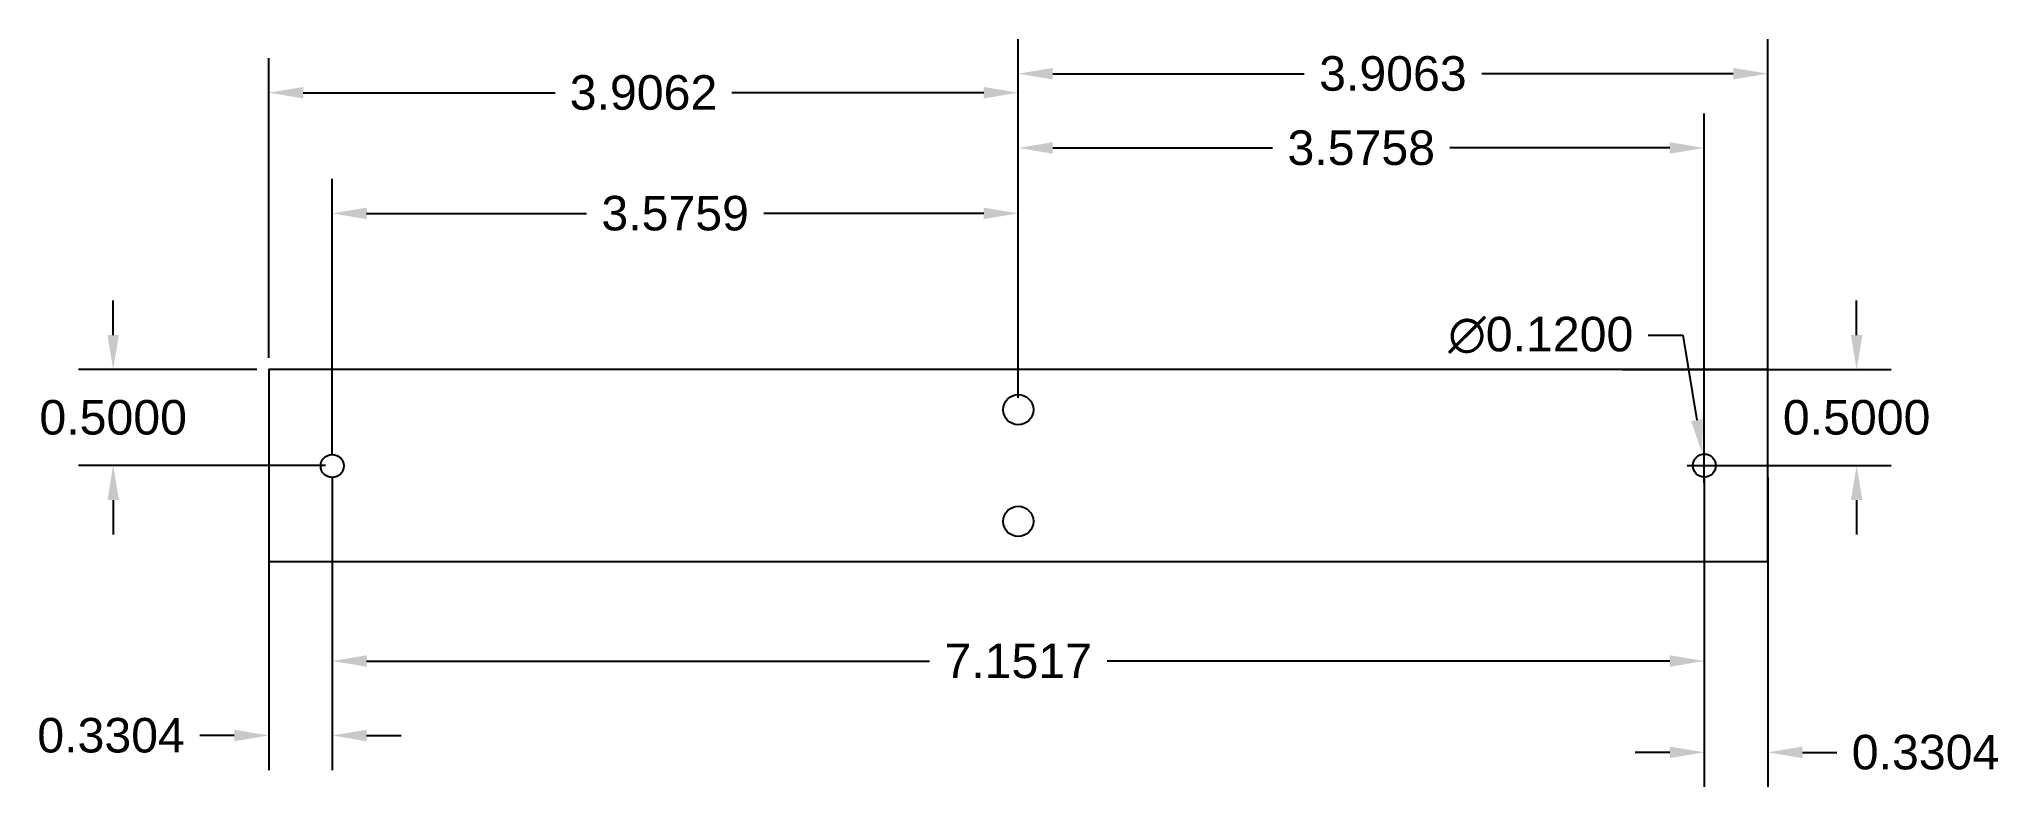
# Model space of a CAD drawing. Header units: inches. Extents: x 0.4 to 10.6, y 33.1 to 37.
import ezdxf

# ---------------------------------------------------------------- set-up
doc = ezdxf.new("R2010")
doc.units = ezdxf.units.IN
doc.header["$MEASUREMENT"] = 0
doc.layers.get('0').update_dxf_attribs({"color": 1})
doc.layers.add('dimensions', color=4, linetype='Continuous')
doc.styles.get("Standard").update_dxf_attribs({"font": 'Arial Regular.ttf'})
doc.dimstyles.get("Standard").update_dxf_attribs({"dimtxt": 0.18, "dimasz": 0.18, "dimexe": 0.18, "dimexo": 0.0625, "dimgap": 0.09, "dimtad": 0, "dimtih": 1, "dimtoh": 1, "dimdec": 4, "dimzin": 0, "dimdsep": 46, "dimtxsty": 'Standard', "dimcen": 0.09, "dimadec": 0, "dimazin": 0, "dimtfac": 1, "dimtdec": 4, "dimtofl": 0, "dimtmove": 0, "dimatfit": 3, "dimfxl": 1, "dimtolj": 1, "dimtzin": 0, "dimarcsym": 0})

# ---------------------------------------------------------------- blocks, each defined once
blk = doc.blocks.new('*D43')
at = {"layer": 'Defpoints', "color": 0, "transparency": 16777216}
for p in [(0.806, 35.236), (1.617, 35.236), (1.976, 34.736)]:
    blk.add_point(p, dxfattribs=at)
at = {"layer": 'dimensions', "color": 0, "lineweight": -2, "transparency": 16777216}
for p, q in [((0.806, 35.416), (0.806, 35.596)), ((1.555, 35.236), (0.626, 35.236)), ((1.913, 34.736), (0.626, 34.736)), ((0.806, 34.556), (0.806, 34.376))]:
    blk.add_line(p, q, dxfattribs=at)
at = {"layer": 'dimensions', "color": 0, "transparency": 16777216}
for points in [[(0.776, 35.416), (0.836, 35.416), (0.806, 35.236)], [(0.776, 34.556), (0.836, 34.556), (0.806, 34.736)]]:
    blk.add_solid(points, dxfattribs=at)
at = {"layer": 'dimensions', "color": 0, "transparency": 16777216, "insert": (0.806, 34.986), "char_height": 0.18, "attachment_point": 5}
blk.add_mtext('\\A1;0.5000', dxfattribs=at)
blk = doc.blocks.new('*D44')
at = {"layer": 'Defpoints', "color": 0, "transparency": 16777216}
for p in [(8.607, 35.236), (9.893, 35.236), (9.071, 34.736)]:
    blk.add_point(p, dxfattribs=at)
at = {"layer": 'dimensions', "color": 0, "lineweight": -2, "transparency": 16777216}
for p, q in [((9.893, 35.416), (9.893, 35.596)), ((8.67, 35.236), (10.073, 35.236)), ((9.133, 34.736), (10.073, 34.736)), ((9.893, 34.556), (9.893, 34.376))]:
    blk.add_line(p, q, dxfattribs=at)
at = {"layer": 'dimensions', "color": 0, "transparency": 16777216}
for points in [[(9.863, 35.416), (9.923, 35.416), (9.893, 35.236)], [(9.863, 34.556), (9.923, 34.556), (9.893, 34.736)]]:
    blk.add_solid(points, dxfattribs=at)
at = {"layer": 'dimensions', "color": 0, "transparency": 16777216, "insert": (9.893, 34.986), "char_height": 0.18, "attachment_point": 5}
blk.add_mtext('\\A1;0.5000', dxfattribs=at)
blk = doc.blocks.new('*D56')
at = {"layer": 'Defpoints', "color": 0, "transparency": 16777216}
for p in [(1.617, 36.679), (1.617, 35.236), (5.523, 35.027)]:
    blk.add_point(p, dxfattribs=at)
at = {"layer": 'dimensions', "color": 0, "lineweight": -2, "transparency": 16777216}
for p, q in [((1.617, 35.298), (1.617, 36.859)), ((5.523, 35.089), (5.523, 36.859)), ((1.797, 36.679), (3.109, 36.679)), ((5.343, 36.679), (4.031, 36.679))]:
    blk.add_line(p, q, dxfattribs=at)
at = {"layer": 'dimensions', "color": 0, "transparency": 16777216}
for points in [[(1.797, 36.709), (1.797, 36.649), (1.617, 36.679)], [(5.343, 36.709), (5.343, 36.649), (5.523, 36.679)]]:
    blk.add_solid(points, dxfattribs=at)
at = {"layer": 'dimensions', "color": 0, "transparency": 16777216, "insert": (3.57, 36.679), "char_height": 0.18, "attachment_point": 5}
blk.add_mtext('\\A1;3.9062', dxfattribs=at)
blk = doc.blocks.new('*D58')
at = {"layer": 'Defpoints', "color": 0, "transparency": 16777216}
for p in [(1.947, 34.734), (9.099, 34.736), (9.099, 33.717)]:
    blk.add_point(p, dxfattribs=at)
at = {"layer": 'dimensions', "color": 0, "lineweight": -2, "transparency": 16777216}
for p, q in [((1.947, 34.671), (1.947, 33.537)), ((9.099, 34.673), (9.099, 33.537)), ((2.127, 33.717), (5.06, 33.717)), ((8.919, 33.717), (5.987, 33.717))]:
    blk.add_line(p, q, dxfattribs=at)
at = {"layer": 'dimensions', "color": 0, "transparency": 16777216}
for points in [[(2.127, 33.747), (2.127, 33.687), (1.947, 33.717)], [(8.919, 33.747), (8.919, 33.687), (9.099, 33.717)]]:
    blk.add_solid(points, dxfattribs=at)
at = {"layer": 'dimensions', "color": 0, "transparency": 16777216, "insert": (5.523, 33.717), "char_height": 0.18, "attachment_point": 5}
blk.add_mtext('\\A1;7.1517', dxfattribs=at)
blk = doc.blocks.new('*D59')
at = {"layer": 'Defpoints', "color": 0, "transparency": 16777216}
for p in [(9.099, 36.391), (5.523, 35.027), (9.099, 34.736)]:
    blk.add_point(p, dxfattribs=at)
at = {"layer": 'dimensions', "color": 0, "lineweight": -2, "transparency": 16777216}
for p, q in [((5.523, 35.089), (5.523, 36.571)), ((9.099, 34.798), (9.099, 36.571)), ((5.703, 36.391), (6.849, 36.391)), ((8.919, 36.391), (7.773, 36.391))]:
    blk.add_line(p, q, dxfattribs=at)
at = {"layer": 'dimensions', "color": 0, "transparency": 16777216}
for points in [[(5.703, 36.421), (5.703, 36.361), (5.523, 36.391)], [(8.919, 36.421), (8.919, 36.361), (9.099, 36.391)]]:
    blk.add_solid(points, dxfattribs=at)
at = {"layer": 'dimensions', "color": 0, "transparency": 16777216, "insert": (7.311, 36.391), "char_height": 0.18, "attachment_point": 5}
blk.add_mtext('\\A1;3.5758', dxfattribs=at)
blk = doc.blocks.new('*D60')
at = {"layer": 'Defpoints', "color": 0, "transparency": 16777216}
for p in [(5.523, 36.05), (5.523, 35.027), (1.947, 34.734)]:
    blk.add_point(p, dxfattribs=at)
at = {"layer": 'dimensions', "color": 0, "lineweight": -2, "transparency": 16777216}
for p, q in [((1.947, 34.796), (1.947, 36.23)), ((5.523, 35.089), (5.523, 36.23)), ((2.127, 36.05), (3.273, 36.05)), ((5.343, 36.05), (4.197, 36.05))]:
    blk.add_line(p, q, dxfattribs=at)
at = {"layer": 'dimensions', "color": 0, "transparency": 16777216}
for points in [[(2.127, 36.08), (2.127, 36.02), (1.947, 36.05)], [(5.343, 36.08), (5.343, 36.02), (5.523, 36.05)]]:
    blk.add_solid(points, dxfattribs=at)
at = {"layer": 'dimensions', "color": 0, "transparency": 16777216, "insert": (3.735, 36.05), "char_height": 0.18, "attachment_point": 5}
blk.add_mtext('\\A1;3.5759', dxfattribs=at)
blk = doc.blocks.new('*D62')
at = {"layer": 'Defpoints', "color": 0, "transparency": 16777216}
for p in [(9.43, 36.778), (5.523, 35.027), (9.43, 35.027)]:
    blk.add_point(p, dxfattribs=at)
at = {"layer": 'dimensions', "color": 0, "lineweight": -2, "transparency": 16777216}
for p, q in [((5.523, 35.089), (5.523, 36.958)), ((9.43, 35.089), (9.43, 36.958)), ((5.703, 36.778), (7.014, 36.778)), ((9.25, 36.778), (7.939, 36.778))]:
    blk.add_line(p, q, dxfattribs=at)
at = {"layer": 'dimensions', "color": 0, "transparency": 16777216}
for points in [[(5.703, 36.808), (5.703, 36.748), (5.523, 36.778)], [(9.25, 36.808), (9.25, 36.748), (9.43, 36.778)]]:
    blk.add_solid(points, dxfattribs=at)
at = {"layer": 'dimensions', "color": 0, "transparency": 16777216, "insert": (7.476, 36.778), "char_height": 0.18, "attachment_point": 5}
blk.add_mtext('\\A1;3.9063', dxfattribs=at)
blk = doc.blocks.new('*D63')
at = {"layer": 'Defpoints', "color": 0, "transparency": 16777216}
for p in [(9.099, 34.736), (9.43, 34.736), (9.43, 33.241)]:
    blk.add_point(p, dxfattribs=at)
at = {"layer": 'dimensions', "color": 0, "lineweight": -2, "transparency": 16777216}
for p, q in [((9.099, 34.673), (9.099, 33.061)), ((9.43, 34.673), (9.43, 33.061)), ((8.919, 33.241), (8.739, 33.241)), ((9.61, 33.241), (9.79, 33.241))]:
    blk.add_line(p, q, dxfattribs=at)
at = {"layer": 'dimensions', "color": 0, "transparency": 16777216}
for points in [[(8.919, 33.271), (8.919, 33.211), (9.099, 33.241)], [(9.61, 33.271), (9.61, 33.211), (9.43, 33.241)]]:
    blk.add_solid(points, dxfattribs=at)
at = {"layer": 'dimensions', "color": 0, "transparency": 16777216, "insert": (10.252, 33.241), "char_height": 0.18, "attachment_point": 5}
blk.add_mtext('\\A1;0.3304', dxfattribs=at)
blk = doc.blocks.new('*D64')
at = {"layer": 'Defpoints', "color": 0, "transparency": 16777216}
for p in [(1.617, 34.736), (1.947, 34.734), (1.617, 33.329)]:
    blk.add_point(p, dxfattribs=at)
at = {"layer": 'dimensions', "color": 0, "lineweight": -2, "transparency": 16777216}
for p, q in [((1.617, 34.673), (1.617, 33.149)), ((1.947, 34.671), (1.947, 33.149)), ((1.437, 33.329), (1.257, 33.329)), ((2.127, 33.329), (2.307, 33.329))]:
    blk.add_line(p, q, dxfattribs=at)
at = {"layer": 'dimensions', "color": 0, "transparency": 16777216}
for points in [[(1.437, 33.359), (1.437, 33.299), (1.617, 33.329)], [(2.127, 33.359), (2.127, 33.299), (1.947, 33.329)]]:
    blk.add_solid(points, dxfattribs=at)
at = {"layer": 'dimensions', "color": 0, "transparency": 16777216, "insert": (0.795, 33.329), "char_height": 0.18, "attachment_point": 5}
blk.add_mtext('\\A1;0.3304', dxfattribs=at)
blk = doc.blocks.new('*D66')
at = {"layer": 'Defpoints', "color": 0, "transparency": 16777216}
for p in [(9.089, 34.795), (9.109, 34.677)]:
    blk.add_point(p, dxfattribs=at)
at = {"layer": 'dimensions', "color": 0, "lineweight": -2, "transparency": 16777216}
for p, q in [((8.807, 35.415), (8.987, 35.415)), ((8.987, 35.415), (9.06, 34.973)), ((9.099, 34.646), (9.099, 34.826)), ((9.009, 34.736), (9.189, 34.736))]:
    blk.add_line(p, q, dxfattribs=at)
at = {"layer": 'dimensions', "color": 0, "transparency": 16777216}
blk.add_solid([(9.09, 34.978), (9.03, 34.968), (9.089, 34.795)], dxfattribs=at)
at = {"layer": 'dimensions', "color": 0, "transparency": 16777216, "insert": (8.247, 35.415), "char_height": 0.18, "attachment_point": 5}
blk.add_mtext('\\A1;∅0.1200', dxfattribs=at)

msp = doc.modelspace()

# ---------------------------------------------------------------- linework, layer by layer
msp.add_lwpolyline([(1.61712, 34.23586), (9.42962, 34.23586), (9.42962, 35.23586), (1.61712, 35.23586)], close=True)
for centre, radius in [((5.52337, 35.0269), 0.07874), ((1.94748, 34.73363), 0.06), ((9.09918, 34.73586), 0.06), ((5.52338, 34.44484), 0.07874)]:
    msp.add_circle(centre, radius)

# ---------------------------------------------------------------- dimensions: what is measured, and where the dimension line sits
at = {"layer": 'dimensions'}
for base, p1, p2, picture, middle in [((9.42962, 36.777907), (5.523367, 35.0269), (9.42962, 35.0269), '*D62', (7.476494, 36.777907)), ((1.61712, 36.679405), (5.523367, 35.0269), (1.61712, 35.235858), '*D56', (3.570244, 36.679405)), ((9.09918, 36.39147), (5.52337, 35.0269), (9.09918, 34.73586), '*D59', (7.31127, 36.39147)), ((5.52337, 36.04992), (1.94748, 34.73363), (5.52337, 35.0269), '*D60', (3.73542, 36.04992)), ((1.61712, 33.32909), (1.94748, 34.73363), (1.61712, 34.73583), '*D64', (0.79509, 33.32909)), ((9.09918, 33.71661), (1.94748, 34.73363), (9.09918, 34.73586), '*D58', (5.52333, 33.71661)), ((9.42962, 33.24135), (9.09918, 34.73586), (9.42962, 34.73586), '*D63', (10.25165, 33.24135))]:
    dim = msp.add_linear_dim(base=base, p1=p1, p2=p2, dimstyle='Standard', dxfattribs=at)
    dim.commit()
    dim.dimension.update_dxf_attribs({"geometry": picture, "text_midpoint": middle})
for base, p1, p2, picture, middle in [((0.8062, 35.23586), (1.97598, 34.73583), (1.61712, 35.23586), '*D43', (0.8062, 34.98584)), ((9.89294, 35.23586), (9.07068, 34.73586), (8.60736, 35.23586), '*D44', (9.89294, 34.98586))]:
    dim = msp.add_linear_dim(base=base, p1=p1, p2=p2, angle=90, dimstyle='Standard', dxfattribs=at)
    dim.commit()
    dim.dimension.update_dxf_attribs({"geometry": picture, "text_midpoint": middle})
dim = msp.add_diameter_dim_2p(p1=(9.10897, 34.67666), p2=(9.08939, 34.79505), dimstyle='Standard', dxfattribs=at)
dim.commit()
dim.dimension.update_dxf_attribs({"geometry": '*D66', "text_midpoint": (8.24658, 35.41495), "dimtype": 163})

doc.saveas('drawing.dxf')
